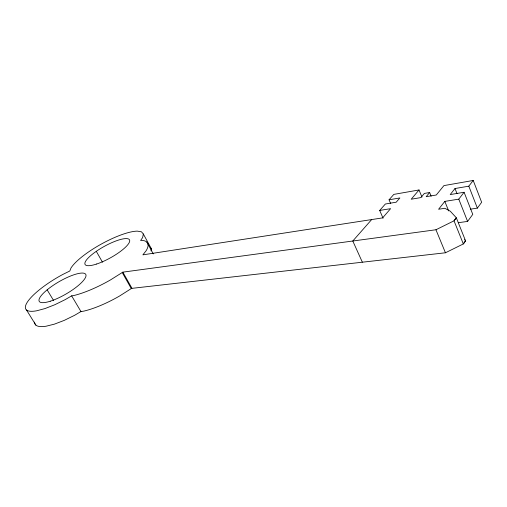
<?xml version="1.0" encoding="UTF-8"?>
<svg xmlns="http://www.w3.org/2000/svg" width="507" height="507" viewBox="0 0 507 507"><rect width="100%" height="100%" fill="white"/><g stroke="black" fill="none" stroke-linecap="round" stroke-linejoin="round"><path stroke-width="0.76" d="M151.035 250.952L151.371 248.747L143.335 233.993L141.497 231.832L137.359 231.129A41.891 10.742 -29 0 0 101.077 244.197A41.891 10.742 -29 0 0 70.967 268.057L69.808 270.998L62.754 274.477A44.008 11.579 -30.1 0 0 28.069 301.063A44.008 11.579 -30.1 0 0 36.612 310.797L44.946 308.586L54.731 304.764L65.232 299.612L71.639 295.854L74.415 295.385A52.196 13.993 -29.3 0 0 110.539 279.889L122.852 272.151L435.957 229.753L454.025 220.811L456.319 217.769L450.279 211.204L444.848 208.288L438.587 209.252L444.823 201.387L458.778 199.143L464.095 192.267L472.771 214.372L467.6 221.413L458.315 222.706M143.335 233.993L142.663 237.517L140.623 240.489L142.682 240.438A52.196 13.993 -29.3 0 1 146.13 250.737L142.879 254.85L382.62 217.883L390.593 208.675L379.699 210.437L383.07 218.213M470.471 209.157L477.36 208.124L481.65 202.28L473.215 180.467L443.929 185.6L436.286 195.005L426.184 196.697L429.632 192.527L431.115 196.165M464.095 192.267L450.216 194.574L455.007 188.528L468.81 186.17L473.215 180.467M421.97 197.096L419.029 189.967L411.202 199.213L420.873 197.591L424.34 193.433L429.632 192.527M371.656 219.575L352.79 241.015L362.34 262.157M379.699 210.437L385.345 204.023L396.195 202.204L399.877 197.945L389.065 199.796L390.612 203.415M389.065 199.796L393.819 194.39L419.029 189.967M34.584 322.097A43.697 12.326 -30.3 0 0 46.086 326.216L54.426 324.138L64.186 320.411L74.611 315.303L80.962 311.552L83.75 311.14A51.828 14.893 -29.5 0 0 119.703 295.93L131.687 288.318M131.611 288.388L445.444 252.778L463.328 243.943L465.559 240.831L456.319 217.769L454.025 220.811L463.328 243.943L465.559 240.831L464.526 239.659M150.414 247.587L151.371 248.747M26.516 310.005L35.864 325.107M47.145 289.839L53.603 300.543M71.639 295.854L80.962 311.552M96.286 251.326L102.477 262.189M122.25 272.563L131.294 288.591L131.89 288.179L122.852 272.151M146.853 242.118L153.285 253.912M435.944 229.753L445.444 252.778M444.823 201.387L448.657 210.906M455.007 188.528L457.003 193.579M458.778 199.143L467.6 221.413M468.81 186.17L477.36 208.124M50.244 301.228A26.877 7.073 -30.1 0 0 86.019 275.675A26.877 7.073 -30.1 0 0 51.232 286.709A26.877 7.073 -30.1 0 0 50.244 301.228M96.679 264.014A25.401 6.496 -29 0 0 129.716 240.533A25.401 6.496 -29 0 0 95.481 251.89A25.401 6.496 -29 0 0 96.679 264.014"/></g></svg>
